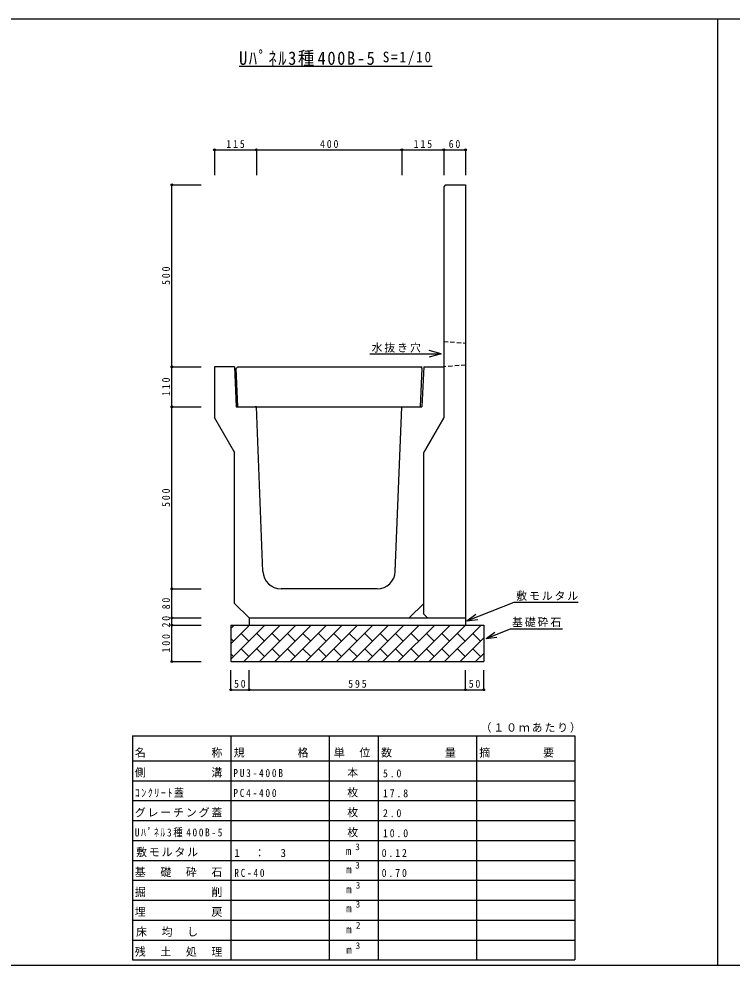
# Model space of a CAD drawing. Units: millimetres at full size, sheet at 1:10. Extents: x -3772 to 4228, y -1145 to 1455.
# Drawn here: x 308 to 2268, y -1145 to 1455 of the extents above; entities that cross this region are included whole.
import ezdxf
from ezdxf.enums import TextEntityAlignment as Align

# ---------------------------------------------------------------- set-up
doc = ezdxf.new("R2010")
doc.units = ezdxf.units.MM
doc.header["$LTSCALE"] = 10
doc.header["$PDMODE"] = 32
doc.header["$PDSIZE"] = 5
doc.linetypes.add('DASHED1', pattern=[1.8, 1.2, -0.6])
doc.layers.add('0-0_通り芯', color=3, linetype='Continuous')
doc.layers.add('0-3_建具', color=7, linetype='Continuous')
doc.styles.add('ＭＳ ゴシック', font='')
doc.styles.get('ＭＳ ゴシック').set_extended_font_data('MS Gothic')

msp = doc.modelspace()

# ---------------------------------------------------------------- linework, layer by layer
at = {"layer": '0-0_通り芯', "color": 2}
for p, q in [((2228.1, 1455.3), (2228.1, -1144.7)), ((228.1, -1144.7), (4228.1, -1144.7))]:
    msp.add_line(p, q, dxfattribs=at)
at = {"layer": '0-0_通り芯', "linetype": 'DASHED1'}
for p, q in [((1475.6, 569.26), (1535.6, 564.26)), ((1535.6, 504.26), (1475.6, 499.26))]:
    msp.add_line(p, q, dxfattribs=at)
at = {"layer": '0-0_通り芯'}
for p, q in [((909.6, 499.26), (904.83, 494.26)), ((909.6, 389.26), (904.83, 494.26)), ((909.6, 499.26), (1416.6, 499.26)), ((1411.6, 499.26), (1416.37, 494.26)), ((1411.6, 389.26), (1416.37, 494.26)), ((1420.6, 499.26), (1415.6, 389.26)), ((845.6, 359.26), (900.6, 264)), ((1475.6, 359.26), (1420.6, 264)), ((1420.6, 264.26), (1475.6, 359.26)), ((1420.6, -180.74), (1420.6, 264.26)), ((1292.56, -110.74), (1028.64, -110.74)), ((1420.6, -180.74), (1430.6, -190.74)), ((940.6, -190.74), (1418.6, -190.74)), ((940.6, -190.74), (940.6, -210.74)), ((940.6, -190.74), (1380.6, -190.74)), ((1418.6, -190.74), (1530.6, -190.74)), ((1430.6, -190.74), (1535.6, -190.74)), ((890.6, -210.74), (890.6, -310.74)), ((890.6, -304.26), (984.12, -210.74)), ((890.6, -261.83), (941.69, -210.74)), ((890.6, -219.4), (899.26, -210.74)), ((890.6, -210.74), (1585.6, -210.74)), ((897.87, -212.13), (896.48, -210.74)), ((940.3, -254.56), (919.09, -233.35)), ((926.54, -310.74), (1026.54, -210.74)), ((940.3, -212.13), (938.91, -210.74)), ((982.73, -254.56), (961.51, -233.35)), ((968.97, -310.74), (1068.97, -210.74)), ((982.73, -212.13), (981.33, -210.74)), ((1025.15, -254.56), (1003.94, -233.35)), ((1011.39, -310.74), (1111.39, -210.74)), ((1025.15, -212.13), (1023.76, -210.74)), ((1067.58, -254.56), (1046.36, -233.35)), ((1053.82, -310.74), (1153.82, -210.74)), ((1067.58, -212.13), (1066.19, -210.74)), ((1110, -254.56), (1088.79, -233.35)), ((1096.25, -310.74), (1196.25, -210.74)), ((1110, -212.13), (1108.61, -210.74)), ((1152.43, -254.56), (1131.22, -233.35)), ((1138.67, -310.74), (1238.67, -210.74)), ((1152.43, -212.13), (1151.04, -210.74)), ((1194.86, -254.56), (1173.64, -233.35)), ((1181.1, -310.74), (1281.1, -210.74)), ((1194.86, -212.13), (1193.47, -210.74)), ((1237.28, -254.56), (1216.07, -233.35)), ((1223.53, -310.74), (1323.53, -210.74)), ((1237.28, -212.13), (1235.89, -210.74)), ((1279.71, -254.56), (1258.5, -233.35)), ((1265.95, -310.74), (1365.95, -210.74)), ((1279.71, -212.13), (1278.32, -210.74)), ((1322.14, -254.56), (1300.92, -233.35)), ((1308.38, -310.74), (1408.38, -210.74)), ((1322.14, -212.13), (1320.75, -210.74)), ((1364.56, -254.56), (1343.35, -233.35)), ((1350.81, -310.74), (1450.81, -210.74)), ((1364.56, -212.13), (1363.17, -210.74)), ((1406.99, -254.56), (1385.78, -233.35)), ((1393.23, -310.74), (1493.23, -210.74)), ((1406.99, -212.13), (1405.6, -210.74)), ((1449.42, -254.56), (1428.2, -233.35)), ((1435.66, -310.74), (1535.66, -210.74)), ((1449.42, -212.13), (1448.02, -210.74)), ((1491.84, -254.56), (1470.63, -233.35)), ((1478.09, -310.74), (1578.09, -210.74)), ((1491.84, -212.13), (1490.45, -210.74)), ((1534.27, -254.56), (1513.06, -233.35)), ((1534.27, -212.13), (1532.88, -210.74)), ((1576.69, -254.56), (1555.48, -233.35)), ((1576.69, -212.13), (1575.3, -210.74)), ((1585.6, -210.74), (1585.6, -310.74)), ((897.87, -254.56), (890.6, -247.29)), ((1520.51, -310.74), (1585.6, -245.65)), ((940.3, -296.98), (919.09, -275.77)), ((982.73, -296.98), (961.51, -275.77)), ((1025.15, -296.98), (1003.94, -275.77)), ((1067.58, -296.98), (1046.36, -275.77)), ((1110, -296.98), (1088.79, -275.77)), ((1152.43, -296.98), (1131.22, -275.77)), ((1194.86, -296.98), (1173.64, -275.77)), ((1237.28, -296.98), (1216.07, -275.77)), ((1279.71, -296.98), (1258.5, -275.77)), ((1322.14, -296.98), (1300.92, -275.77)), ((1364.56, -296.98), (1343.35, -275.77)), ((1406.99, -296.98), (1385.78, -275.77)), ((1449.42, -296.98), (1428.2, -275.77)), ((1491.84, -296.98), (1470.63, -275.77)), ((1534.27, -296.98), (1513.06, -275.77)), ((1576.69, -296.98), (1555.48, -275.77)), ((897.87, -296.98), (890.6, -289.71)), ((890.6, -310.74), (1585.6, -310.74)), ((1562.94, -310.74), (1585.6, -288.08))]:
    msp.add_line(p, q, dxfattribs=at)
at = {"layer": '0-0_通り芯', "color": 2}
msp.add_lwpolyline([(-3771.9, 1455.3), (4228.1, 1455.3), (4228.1, -1144.7)], dxfattribs=at)
at = {"layer": '0-0_通り芯'}
for points in [[(1480.6, 999.26), (1475.6, 994.26), (1475.6, 359.26)], [(1480.6, 999.26), (1535.6, 999.26), (1535.6, -210.74)], [(900.6, 499.26), (845.6, 499.26), (845.6, 359.26)], [(900.6, 499.26), (905.6, 389.26), (1415.6, 389.26)], [(1420.6, 499.26), (1475.6, 499.26), (1475.6, 359.26)], [(978.68, -62.74), (960.6, 389.26), (957.63, 389.26)], [(1342.52, -62.74), (1360.6, 389.26), (1363.57, 389.26)], [(940.6, -190.74), (900.6, -150.74), (900.6, 264)], [(1380.6, -190.74), (1420.6, -150.74), (1420.6, 264)]]:
    msp.add_lwpolyline(points, dxfattribs=at)
for centre, start, end in [((1028.64, -60.74), 182.2906, 270), ((1292.56, -60.74), 270, 357.70938)]:
    msp.add_arc(centre, 50, start, end, dxfattribs=at)
at = {"layer": '0-3_建具'}
for p, q in [((913.1, 1325.3), (1443.77, 1325.3)), ((845.6, 1095.36), (960.6, 1095.36)), ((845.6, 1095.36), (845.6, 1026.26)), ((960.6, 1095.36), (960.6, 1026.26)), ((960.6, 1095.36), (1360.6, 1095.36)), ((1360.6, 1095.36), (1360.6, 1026.26)), ((1360.6, 1095.36), (1475.6, 1095.36)), ((1475.6, 1095.36), (1475.6, 1026.26)), ((1475.6, 1095.36), (1535.6, 1095.36)), ((1535.6, 1095.36), (1535.6, 1026.26)), ((728.66, 499.26), (728.66, 999.26)), ((728.66, 999.26), (809.25, 999.26)), ((1468.47, 534.75), (1435.55, 525.56)), ((728.66, 389.26), (728.66, 499.26)), ((728.66, 499.26), (809.25, 499.26)), ((728.66, 499.26), (809.25, 499.26)), ((728.66, -110.74), (728.66, 389.26)), ((728.66, 389.26), (809.25, 389.26)), ((728.66, -110.74), (809.25, -110.74)), ((728.66, -190.74), (728.66, -110.74)), ((728.66, -110.74), (809.25, -110.74)), ((1539.57, -198.28), (1669.47, -147.37)), ((1669.47, -147.37), (1844.66, -147.37)), ((1539.57, -198.28), (1563.72, -180.48)), ((728.66, -210.74), (728.66, -190.74)), ((728.66, -190.74), (809.25, -190.74)), ((728.66, -190.74), (809.25, -190.74)), ((1539.57, -198.28), (1569.38, -194.94)), ((728.66, -310.74), (728.66, -210.74)), ((728.66, -210.74), (809.25, -210.74)), ((1591.9, -247.32), (1659.21, -221.02)), ((1591.9, -247.32), (1616.07, -229.54)), ((1659.21, -221.02), (1802.24, -221.02)), ((1591.9, -247.32), (1621.72, -244)), ((728.66, -310.74), (809.25, -310.74)), ((890.6, -387.95), (890.6, -334.22)), ((940.6, -387.95), (940.6, -334.22)), ((940.6, -387.95), (940.6, -334.22)), ((1535.6, -387.95), (1535.6, -334.22)), ((1585.6, -387.95), (1585.6, -334.22)), ((890.6, -387.95), (940.6, -387.95)), ((940.6, -387.95), (1535.6, -387.95)), ((1535.6, -387.95), (1585.6, -387.95)), ((620.6, -514.98), (1835.6, -514.98)), ((620.6, -514.98), (620.6, -1130.58)), ((890.6, -514.98), (890.6, -1130.58)), ((1160.6, -514.98), (1160.6, -1130.58)), ((1295.6, -514.98), (1295.6, -1130.58)), ((1565.6, -514.98), (1565.6, -1130.58)), ((1835.6, -514.98), (1835.6, -1130.58)), ((620.6, -583.38), (1835.6, -583.38)), ((620.6, -638.1), (1835.6, -638.1)), ((620.6, -692.82), (1835.6, -692.82)), ((620.6, -747.54), (1835.6, -747.54)), ((620.6, -802.54), (1835.6, -802.54)), ((620.6, -856.98), (1835.6, -856.98)), ((620.6, -911.7), (1835.6, -911.7)), ((620.6, -966.42), (1835.6, -966.42)), ((620.6, -1021.14), (1835.6, -1021.14)), ((620.6, -1075.86), (1835.6, -1075.86)), ((620.6, -1130.58), (1835.6, -1130.58)), ((706.1, -1130.58), (1615.1, -1130.58))]:
    msp.add_line(p, q, dxfattribs=at)
msp.add_lwpolyline([(1272.16, 534.75), (1468.47, 534.75), (1435.55, 543.93)], dxfattribs=at)
for p in [(845.6, 1095.36), (960.6, 1095.36), (1360.6, 1095.36), (1475.6, 1095.36), (1535.6, 1095.36), (728.66, 999.26), (728.66, 499.26), (728.66, 389.26), (728.66, -110.74), (728.66, -110.74), (728.66, -190.74), (728.66, -210.74), (728.66, -310.74), (890.6, -387.95), (940.6, -387.95), (1535.6, -387.95), (1585.6, -387.95)]:
    msp.add_point(p, dxfattribs=at)

# ---------------------------------------------------------------- texts
at = {"layer": '0-3_建具', "style": 'ＭＳ ゴシック'}
for p in [(1206.52, -848.72), (1207.42, -899.34), (1207.42, -954.06), (1207.42, -1006.04), (1207.51, -1064.18), (1207.69, -1120.27)]:
    msp.add_text('m', height=21.99, dxfattribs=at).set_placement(p, align=Align.BOTTOM_LEFT)
at = {"layer": '0-3_建具', "color": 4, "style": 'ＭＳ ゴシック'}
for s, p in [('3', (1232.62, -834.36)), ('3', (1232.62, -884.98)), ('3', (1233.79, -940.04)), ('3', (1233.52, -992.3)), ('2', (1234.42, -1049.82)), ('3', (1233.52, -1105.91))]:
    msp.add_text(s, height=18.33, dxfattribs=at).set_placement(p, align=Align.BOTTOM_LEFT)
at = {"layer": '0-3_建具', "color": 3, "insert": (913.1, 1325.3), "char_height": 36.66, "attachment_point": 7, "style": 'ＭＳ ゴシック'}
msp.add_mtext('\\T1.2;\\W0.9;Uﾊﾟﾈﾙ3種400B-5', dxfattribs=at)
at = {"layer": '0-3_建具', "attachment_point": 7, "style": 'ＭＳ ゴシック'}
for s, insert, char_height in [('\\T1.28;\\W0.9;S=1/10', (1308.04, 1328.99), 29.33), ('\\T1.38;\\W0.9;115', (878.1, 1100.36), 21.99), ('\\T1.38;\\W0.9;400', (1135.6, 1100.36), 21.99), ('\\T1.38;\\W0.9;115', (1393.1, 1100.36), 21.99), ('\\T1.36;\\W0.9;60', (1489.35, 1100.36), 21.99), ('\\T1.17;水抜き穴', (1277.38, 538.31), 21.99), ('\\T1.17;敷モルタル', (1674.7, -143.8), 21.99), ('\\T1.17;基礎砕石', (1663.38, -216.06), 21.99), ('\\T1.36;\\W0.9;50', (899.35, -382.95), 21.99), ('\\T1.38;\\W0.9;595', (1213.1, -382.95), 21.99), ('\\T1.36;\\W0.9;50', (1544.35, -382.95), 21.99), ('\\T1.17;（１０ｍあたり）', (1576.85, -506.04), 21.99), ('\\T1.17;名\u3000\u3000\u3000\u3000\u3000称', (626.6, -574.44), 21.99), ('\\T1.17;規\u3000\u3000\u3000\u3000格', (898.35, -574.44), 21.99), ('\\T1.17;単\u3000位', (1173.6, -574.44), 21.99), ('\\T1.17;数\u3000\u3000\u3000\u3000量', (1303.35, -574.44), 21.99), ('\\T1.17;摘\u3000\u3000\u3000\u3000要', (1573.35, -574.44), 21.99), ('\\T1.17;側\u3000\u3000\u3000\u3000\u3000溝', (626.6, -629.16), 21.99), ('\\T1.39;\\W0.85;PU3-400B', (897.35, -628.37), 21.99), ('\\T1.17;\u3000本', (1175.35, -629.16), 21.99), ('\\T1.38;\\W0.9;5.0', (1308.6, -629.16), 21.99), ('\\T1.33;\\W0.9;ｺﾝｸﾘｰﾄ蓋', (626.6, -683.88), 21.99), ('\\T1.39;\\W0.85;PC4-400', (897.35, -683.09), 21.99), ('\\T1.17;\u3000枚', (1175.35, -683.88), 21.99), ('\\T1.38;\\W0.9;17.8', (1308.6, -683.88), 21.99), ('\\T1.17;グレーチング蓋', (626.6, -738.6), 21.99), ('\\T1.17;\u3000枚', (1175.35, -738.6), 21.99), ('\\T1.38;\\W0.9;2.0', (1308.6, -738.6), 21.99), ('\\T1.36;\\W0.85;Uﾊﾟﾈﾙ3種400B-5', (626.6, -793.6), 21.99), ('\\T1.17;\u3000枚', (1175.35, -793.6), 21.99), ('\\T1.38;\\W0.9;10.0', (1308.6, -793.6), 21.99), ('\\T1.17;敷モルタル', (630.1, -848.04), 21.99), ('\\T1.21;1\u3000：\u30003', (900.1, -848.04), 21.99), ('\\T1.38;\\W0.9;0.12', (1305.1, -848.04), 21.99), ('\\T1.17;基\u3000礎\u3000砕\u3000石', (626.6, -902.76), 21.99), ('\\T1.38;\\W0.85;RC-40', (900.1, -902.76), 21.99), ('\\T1.38;\\W0.9;0.70', (1305.1, -902.76), 21.99), ('\\T1.17;掘\u3000\u3000\u3000\u3000\u3000削', (626.6, -957.48), 21.99), ('\\T1.17;埋\u3000\u3000\u3000\u3000\u3000戻', (626.6, -1012.2), 21.99), ('\\T1.17;床\u3000均\u3000し', (630.1, -1066.92), 21.99), ('\\T1.17;残\u3000土\u3000処\u3000理', (626.6, -1121.64), 21.99)]:
    msp.add_mtext(s, dxfattribs=dict(at, insert=insert, char_height=char_height))
at = {"layer": '0-3_建具', "char_height": 21.99, "attachment_point": 7, "rotation": 90, "style": 'ＭＳ ゴシック'}
for s, insert in [('\\T1.38;\\W0.9;500', (723.66, 724.26)), ('\\T1.38;\\W0.9;110', (723.66, 419.26)), ('\\T1.38;\\W0.9;500', (723.66, 114.26)), ('\\T1.36;\\W0.9;80', (723.66, -166.99)), ('\\T1.36;\\W0.9;20', (723.66, -216.99)), ('\\T1.38;\\W0.9;100', (723.66, -285.74))]:
    msp.add_mtext(s, dxfattribs=dict(at, insert=insert))

doc.saveas('drawing.dxf')
